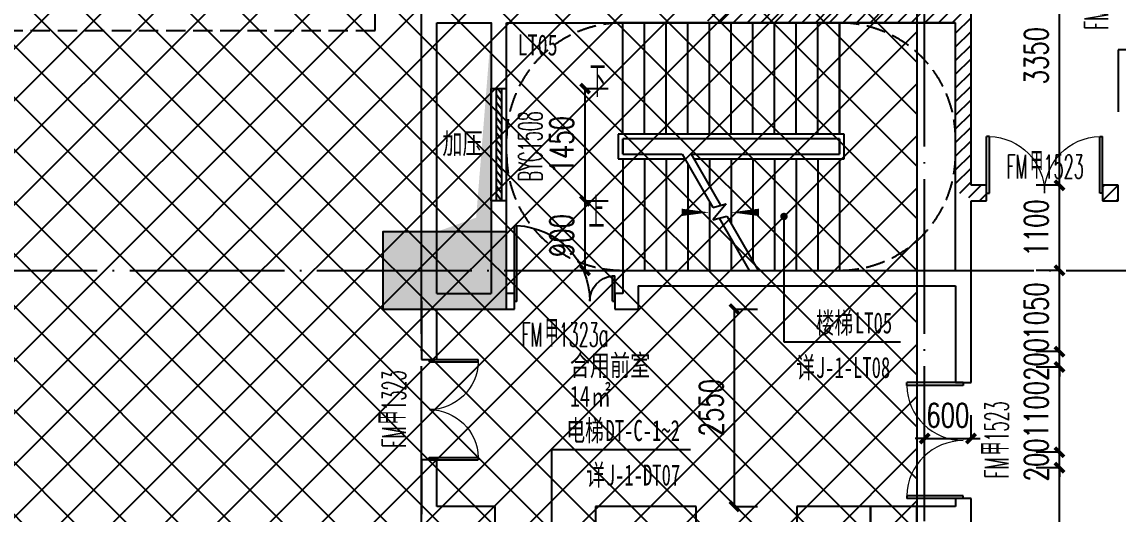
# Model space of a CAD drawing. Header units: millimetres. Extents: x 12325263 to 13848842, y -1463133 to 573208.
# Drawn here: x 12553135 to 12567297, y -870837 to -864475 of the extents above; entities that cross this region are included whole.
import ezdxf
from ezdxf.xclip import XClip

# ---------------------------------------------------------------- set-up
doc = ezdxf.new("R2010")
doc.units = ezdxf.units.MM
doc.header["$LTSCALE"] = 1000
doc.header["$XCLIPFRAME"] = 0
for name, pattern in [('DASH', [0.35, 0.25, -0.1]), ('DASHED', [19.05, 12.7, -6.35]), ('DOTE', [2.42, 2, -0.2, 0.02, -0.2])]:
    doc.linetypes.add(name, pattern=pattern)
for name, color, linetype in [('A-ANNO-DIMS', 83, 'Continuous'), ('A-ANNO-IDEN', 2, 'Continuous'), ('A-ANNO-TEXT', 7, 'Continuous'), ('A-AXIS', 16, 'DOTE'), ('A-COLS', 6, 'Continuous'), ('A-WALL', 5, 'Continuous'), ('A-WALL-PATT', 8, 'Continuous'), ('A_WALL(防火墙)', 151, 'Continuous'), ('DIM_SYMB', 3, 'Continuous'), ('DOOR_FIRE', 1, 'Continuous'), ('DOOR_FIRE_TEXT', 7, 'Continuous'), ('DRWD-DOOR', 2, 'Continuous'), ('DRWD-WINDOW', 2, 'Continuous'), ('PUB_DIM', 83, 'Continuous'), ('PUB_HATCH', 8, 'Continuous'), ('PUB_TEXT', 7, 'Continuous'), ('STAIR', 2, 'Continuous'), ('WALL', 5, 'Continuous'), ('WALL-SHATCH', 8, 'Continuous'), ('WINDOW', 4, 'Continuous'), ('WINDOW_TEXT', 7, 'Continuous'), ('建筑-楼板开洞', 251, 'Continuous')]:
    doc.layers.add(name, color=color, linetype=linetype)
doc.styles.add('_TCH_DIM', font='SIMPLEX.shx', dxfattribs={"width": 0.7, "bigfont": 'GBCBIG.shx'})
doc.styles.add('_TCH_DIM_T3', font='SIMPLEX.shx', dxfattribs={"width": 0.705882, "bigfont": 'GBCBIG.shx'})
doc.styles.add('_TCH_WINDOW', font='SIMPLEX', dxfattribs={"width": 0.7, "height": 3.5, "bigfont": 'GBCBIG'})
doc.styles.add('TITXV', font='', dxfattribs={"width": 0.7})
doc.styles.add('宋体', font='', dxfattribs={"width": 0.65})
doc.styles.get('TITXV').set_extended_font_data('SimSun')
doc.styles.get('宋体').set_extended_font_data('SimSun')
doc.dimstyles.new('_TCH_ARCH&&120', dxfattribs={"dimtxt": 306, "dimasz": 120, "dimexe": 300, "dimexo": 360, "dimgap": 147, "dimtad": 1, "dimdec": 0, "dimzin": 0, "dimdsep": 46, "dimtxsty": '_TCH_DIM_T3', "dimblk": 'ARCHTICK', "dimcen": 0.09, "dimclrt": 7, "dimazin": 2, "dimtfac": 1, "dimtdec": 0, "dimtix": 1, "dimtmove": 2, "dimatfit": 3, "dimfxl": 1, "dimfxlon": 1, "dimtolj": 1, "dimtzin": 0, "dimarcsym": 0})
pattern_1 = [(45, (0, 89.76), (-88.388383, 88.388383), [])]

# ---------------------------------------------------------------- blocks, each defined once
blk = doc.blocks.new('adgshg13-A$C7F010FC0')
at = {"layer": 'WALL-SHATCH'}
h = blk.add_hatch(color=256, dxfattribs=at)
h.dxf.hatch_style = 1
h.paths.add_polyline_path([(-60384, -16881), (-763, 197), (12588, -13153), (12588, -157996), (-162965, -188820), (-171262, -180523), (-171262, -31311), (-150707, -10756), (-131860, -7981), (-99162, -7981), (-99162, -4981), (-76620, -4981), (-70108, -16881)], flags=16)
h.paths.add_polyline_path([(-60091, -16381), (-647, 647), (12988, -12988), (12988, -158332), (-163101, -189250), (-171662, -180689), (-171662, -31145), (-150778, -10261), (-131897, -7481), (-99562, -7481), (-99562, -4581), (-76366, -4581), (-69908, -16381)])
blk = doc.blocks.new('adgshg13-FJLM5500')
at = {"layer": 'DRWD-WINDOW', "color": 1, "linetype": 'DASH'}
for p, q in [((-500, 5750), (-500, 250)), ((100, 5750), (-500, 5750)), ((400, 5750), (1000, 5750)), ((1000, 5750), (1000, 250)), ((-500, 250), (100, 250)), ((1000, 250), (400, 250))]:
    blk.add_line(p, q, dxfattribs=at)
at = {"layer": 'DRWD-WINDOW', "color": 2, "linetype": 'DASH'}
for p, q in [((100, 5750), (100, 250)), ((100, 5750), (400, 5750)), ((400, 5750), (400, 250)), ((100, 250), (400, 250))]:
    blk.add_line(p, q, dxfattribs=at)
blk = doc.blocks.new('A$C4C7A72D3')
at = {"layer": 'DRWD-DOOR', "color": 2, "rotation": 99.95868079644173}
blk.add_blockref('adgshg13-FJLM5500', (162352.2, 71273.7), dxfattribs=at)
at = {"layer": 'WALL', "color": 1}
blk.add_blockref('adgshg13-A$C7F010FC0', (210433, 205503.6), dxfattribs=at)
blk = doc.blocks.new('qlzw')
at = {"layer": 'A-AXIS'}
for p, q in [((12424866.8, 979489.8), (12424866.8, 1082089.8)), ((12431366.8, 979489.8), (12431366.8, 1082089.8)), ((12411416.8, 1014189.8), (12486866.8, 1014189.8))]:
    blk.add_line(p, q, dxfattribs=at)
blk = doc.blocks.new('_FZH')
blk.add_lwpolyline([(-0.5, -0.5), (0.5, -0.5), (0.5, 0.5), (-0.5, 0.5)], close=True)
at = {"layer": 'PUB_HATCH'}
blk.add_solid([(-0.5, -0.5), (0.5, -0.5), (-0.5, 0.5), (0.5, 0.5)], dxfattribs=at)
blk = doc.blocks.new('asdfdsfds')
at = {"layer": 'A-COLS', "xscale": 1600, "yscale": 1000, "zscale": 1000}
blk.add_blockref('_FZH', (-45700, 18200), dxfattribs=at)
blk = doc.blocks.new('_ArchTick')
at = {"color": 0, "linetype": 'ByBlock', "const_width": 0.4}
blk.add_lwpolyline([(-0.5, -0.5), (0.5, 0.5)], dxfattribs=at)
blk = doc.blocks.new('*D4189')
at = {"layer": 'A-ANNO-DIMS', "color": 0, "lineweight": -2, "transparency": 16777216}
for p, q in [((12560409, -865337), (12560710, -865337)), ((12560410, -866787), (12560410, -865337)), ((12560409, -866787), (12560710, -866787))]:
    blk.add_line(p, q, dxfattribs=at)
at = {"layer": 'Defpoints', "color": 0, "transparency": 16777216}
for p in [(12559397, -865337), (12560410, -865337), (12559397, -866787)]:
    blk.add_point(p, dxfattribs=at)
at = {"layer": 'A-ANNO-DIMS', "color": 0, "lineweight": -2, "transparency": 16777216, "xscale": 120, "yscale": 120, "zscale": 120}
for p, rotation in [((12560410, -865337), 90), ((12560410, -866787), 270)]:
    blk.add_blockref('_ArchTick', p, dxfattribs=dict(at, rotation=rotation))
at = {"layer": 'A-ANNO-DIMS', "color": 7, "transparency": 16777216, "insert": (12560110, -866062), "char_height": 306, "attachment_point": 5, "rotation": 90, "style": '_TCH_DIM_T3'}
blk.add_mtext('\\A1;1450', dxfattribs=at)
blk = doc.blocks.new('*D4190')
at = {"layer": 'A-ANNO-DIMS', "color": 0, "lineweight": -2, "transparency": 16777216}
for p, q in [((12560409, -866787), (12560710, -866787)), ((12560410, -867687), (12560410, -866787)), ((12560409, -867687), (12560710, -867687))]:
    blk.add_line(p, q, dxfattribs=at)
at = {"layer": 'Defpoints', "color": 0, "transparency": 16777216}
for p in [(12559397, -866787), (12560410, -866787), (12559397, -867687)]:
    blk.add_point(p, dxfattribs=at)
at = {"layer": 'A-ANNO-DIMS', "color": 0, "lineweight": -2, "transparency": 16777216, "xscale": 120, "yscale": 120, "zscale": 120}
for p, rotation in [((12560410, -866787), 90), ((12560410, -867687), 270)]:
    blk.add_blockref('_ArchTick', p, dxfattribs=dict(at, rotation=rotation))
at = {"layer": 'A-ANNO-DIMS', "color": 7, "transparency": 16777216, "insert": (12560110, -867237), "char_height": 306, "attachment_point": 5, "rotation": 90, "style": '_TCH_DIM_T3'}
blk.add_mtext('\\A1;900', dxfattribs=at)
blk = doc.blocks.new('*D4437')
at = {"layer": 'A-ANNO-DIMS', "color": 0, "lineweight": -2, "transparency": 16777216}
for p, q in [((12562339, -868187), (12562640, -868187)), ((12562340, -870737), (12562340, -868187)), ((12562339, -870737), (12562640, -870737))]:
    blk.add_line(p, q, dxfattribs=at)
at = {"layer": 'Defpoints', "color": 0, "transparency": 16777216}
for p in [(12560997, -868187), (12562340, -868187), (12560997, -870737)]:
    blk.add_point(p, dxfattribs=at)
at = {"layer": 'A-ANNO-DIMS', "color": 0, "lineweight": -2, "transparency": 16777216, "xscale": 120, "yscale": 120, "zscale": 120}
for p, rotation in [((12562340, -868187), 90), ((12562340, -870737), 270)]:
    blk.add_blockref('_ArchTick', p, dxfattribs=dict(at, rotation=rotation))
at = {"layer": 'A-ANNO-DIMS', "color": 7, "transparency": 16777216, "insert": (12562040, -869462), "char_height": 306, "attachment_point": 5, "rotation": 90, "style": '_TCH_DIM_T3'}
blk.add_mtext('\\A1;2550', dxfattribs=at)
blk = doc.blocks.new('*D4619')
at = {"layer": 'Defpoints', "color": 0, "transparency": 16777216}
for p in [(12565397, -869860), (12564797, -870737), (12565397, -870737)]:
    blk.add_point(p, dxfattribs=at)
at = {"layer": 'PUB_DIM', "color": 0, "lineweight": -2, "transparency": 16777216}
for p, q in [((12564797, -869861), (12564797, -869560)), ((12565397, -869861), (12565397, -869560)), ((12564797, -869860), (12564677, -869860)), ((12564797, -869860), (12565397, -869860)), ((12565397, -869860), (12565517, -869860))]:
    blk.add_line(p, q, dxfattribs=at)
at = {"layer": 'PUB_DIM', "color": 0, "lineweight": -2, "transparency": 16777216, "xscale": 120, "yscale": 120, "zscale": 120}
blk.add_blockref('_ArchTick', (12564797, -869860), dxfattribs=at)
at = {"layer": 'PUB_DIM', "color": 0, "lineweight": -2, "transparency": 16777216, "xscale": 120, "yscale": 120, "zscale": 120, "rotation": 180}
blk.add_blockref('_ArchTick', (12565397, -869860), dxfattribs=at)
at = {"layer": 'PUB_DIM', "color": 7, "transparency": 16777216, "insert": (12565097, -869560), "char_height": 306, "attachment_point": 5, "style": '_TCH_DIM_T3'}
blk.add_mtext('\\A1;600', dxfattribs=at)
blk = doc.blocks.new('*D4628')
at = {"layer": 'Defpoints', "color": 0, "transparency": 16777216}
for p in [(12566540, -863237), (12567197, -863237), (12567197, -866587)]:
    blk.add_point(p, dxfattribs=at)
at = {"layer": 'PUB_DIM', "color": 0, "lineweight": -2, "transparency": 16777216}
for p, q in [((12566541, -863237), (12566240, -863237)), ((12566540, -866587), (12566540, -863237)), ((12566541, -866587), (12566240, -866587))]:
    blk.add_line(p, q, dxfattribs=at)
at = {"layer": 'PUB_DIM', "color": 0, "lineweight": -2, "transparency": 16777216, "xscale": 120, "yscale": 120, "zscale": 120}
for p, rotation in [((12566540, -863237), 90), ((12566540, -866587), 270)]:
    blk.add_blockref('_ArchTick', p, dxfattribs=dict(at, rotation=rotation))
at = {"layer": 'PUB_DIM', "color": 7, "transparency": 16777216, "insert": (12566240, -864912), "char_height": 306, "attachment_point": 5, "rotation": 90, "style": '_TCH_DIM_T3'}
blk.add_mtext('\\A1;3350', dxfattribs=at)
blk = doc.blocks.new('*D4629')
at = {"layer": 'Defpoints', "color": 0, "transparency": 16777216}
for p in [(12566540, -866587), (12567197, -866587), (12567197, -867687)]:
    blk.add_point(p, dxfattribs=at)
at = {"layer": 'PUB_DIM', "color": 0, "lineweight": -2, "transparency": 16777216}
for p, q in [((12566541, -866587), (12566240, -866587)), ((12566540, -867687), (12566540, -866587)), ((12566541, -867687), (12566240, -867687))]:
    blk.add_line(p, q, dxfattribs=at)
at = {"layer": 'PUB_DIM', "color": 0, "lineweight": -2, "transparency": 16777216, "xscale": 120, "yscale": 120, "zscale": 120}
for p, rotation in [((12566540, -866587), 90), ((12566540, -867687), 270)]:
    blk.add_blockref('_ArchTick', p, dxfattribs=dict(at, rotation=rotation))
at = {"layer": 'PUB_DIM', "color": 7, "transparency": 16777216, "insert": (12566240, -867137), "char_height": 306, "attachment_point": 5, "rotation": 90, "style": '_TCH_DIM_T3'}
blk.add_mtext('\\A1;1100', dxfattribs=at)
blk = doc.blocks.new('*D4630')
at = {"layer": 'Defpoints', "color": 0, "transparency": 16777216}
for p in [(12566540, -867687), (12567197, -867687), (12567197, -868737)]:
    blk.add_point(p, dxfattribs=at)
at = {"layer": 'PUB_DIM', "color": 0, "lineweight": -2, "transparency": 16777216}
for p, q in [((12566541, -867687), (12566240, -867687)), ((12566540, -868737), (12566540, -867687)), ((12566541, -868737), (12566240, -868737))]:
    blk.add_line(p, q, dxfattribs=at)
at = {"layer": 'PUB_DIM', "color": 0, "lineweight": -2, "transparency": 16777216, "xscale": 120, "yscale": 120, "zscale": 120}
for p, rotation in [((12566540, -867687), 90), ((12566540, -868737), 270)]:
    blk.add_blockref('_ArchTick', p, dxfattribs=dict(at, rotation=rotation))
at = {"layer": 'PUB_DIM', "color": 7, "transparency": 16777216, "insert": (12566240, -868212), "char_height": 306, "attachment_point": 5, "rotation": 90, "style": '_TCH_DIM_T3'}
blk.add_mtext('\\A1;1050', dxfattribs=at)
blk = doc.blocks.new('*D4631')
at = {"layer": 'Defpoints', "color": 0, "transparency": 16777216}
for p in [(12566540, -868737), (12567197, -868737), (12567197, -868937)]:
    blk.add_point(p, dxfattribs=at)
at = {"layer": 'PUB_DIM', "color": 0, "lineweight": -2, "transparency": 16777216}
for p, q in [((12566540, -868737), (12566540, -868617)), ((12566541, -868737), (12566240, -868737)), ((12566540, -868937), (12566540, -868737)), ((12566541, -868937), (12566240, -868937)), ((12566540, -868937), (12566540, -869057))]:
    blk.add_line(p, q, dxfattribs=at)
at = {"layer": 'PUB_DIM', "color": 0, "lineweight": -2, "transparency": 16777216, "xscale": 120, "yscale": 120, "zscale": 120}
for p, rotation in [((12566540, -868737), 270), ((12566540, -868937), 90)]:
    blk.add_blockref('_ArchTick', p, dxfattribs=dict(at, rotation=rotation))
at = {"layer": 'PUB_DIM', "color": 7, "transparency": 16777216, "insert": (12566240, -868837), "char_height": 306, "attachment_point": 5, "rotation": 90, "style": '_TCH_DIM_T3'}
blk.add_mtext('\\A1;200', dxfattribs=at)
blk = doc.blocks.new('*D4632')
at = {"layer": 'Defpoints', "color": 0, "transparency": 16777216}
for p in [(12566540, -868937), (12567197, -868937), (12567197, -870037)]:
    blk.add_point(p, dxfattribs=at)
at = {"layer": 'PUB_DIM', "color": 0, "lineweight": -2, "transparency": 16777216}
for p, q in [((12566541, -868937), (12566240, -868937)), ((12566540, -870037), (12566540, -868937)), ((12566541, -870037), (12566240, -870037))]:
    blk.add_line(p, q, dxfattribs=at)
at = {"layer": 'PUB_DIM', "color": 0, "lineweight": -2, "transparency": 16777216, "xscale": 120, "yscale": 120, "zscale": 120}
for p, rotation in [((12566540, -868937), 90), ((12566540, -870037), 270)]:
    blk.add_blockref('_ArchTick', p, dxfattribs=dict(at, rotation=rotation))
at = {"layer": 'PUB_DIM', "color": 7, "transparency": 16777216, "insert": (12566240, -869487), "char_height": 306, "attachment_point": 5, "rotation": 90, "style": '_TCH_DIM_T3'}
blk.add_mtext('\\A1;1100', dxfattribs=at)
blk = doc.blocks.new('*D4633')
at = {"layer": 'Defpoints', "color": 0, "transparency": 16777216}
for p in [(12566540, -870037), (12567197, -870037), (12567197, -870237)]:
    blk.add_point(p, dxfattribs=at)
at = {"layer": 'PUB_DIM', "color": 0, "lineweight": -2, "transparency": 16777216}
for p, q in [((12566540, -870037), (12566540, -869917)), ((12566541, -870037), (12566240, -870037)), ((12566540, -870237), (12566540, -870037)), ((12566541, -870237), (12566240, -870237)), ((12566540, -870237), (12566540, -870357))]:
    blk.add_line(p, q, dxfattribs=at)
at = {"layer": 'PUB_DIM', "color": 0, "lineweight": -2, "transparency": 16777216, "xscale": 120, "yscale": 120, "zscale": 120}
for p, rotation in [((12566540, -870037), 270), ((12566540, -870237), 90)]:
    blk.add_blockref('_ArchTick', p, dxfattribs=dict(at, rotation=rotation))
at = {"layer": 'PUB_DIM', "color": 7, "transparency": 16777216, "insert": (12566240, -870137), "char_height": 306, "attachment_point": 5, "rotation": 90, "style": '_TCH_DIM_T3'}
blk.add_mtext('\\A1;200', dxfattribs=at)
blk = doc.blocks.new('*D4634')
at = {"layer": 'Defpoints', "color": 0, "transparency": 16777216}
for p in [(12566540, -870237), (12567197, -870237), (12567197, -874287)]:
    blk.add_point(p, dxfattribs=at)
at = {"layer": 'PUB_DIM', "color": 0, "lineweight": -2, "transparency": 16777216}
for p, q in [((12566541, -870237), (12566240, -870237)), ((12566540, -874287), (12566540, -870237)), ((12566541, -874287), (12566240, -874287))]:
    blk.add_line(p, q, dxfattribs=at)
at = {"layer": 'PUB_DIM', "color": 0, "lineweight": -2, "transparency": 16777216, "xscale": 120, "yscale": 120, "zscale": 120}
for p, rotation in [((12566540, -870237), 90), ((12566540, -874287), 270)]:
    blk.add_blockref('_ArchTick', p, dxfattribs=dict(at, rotation=rotation))
at = {"layer": 'PUB_DIM', "color": 7, "transparency": 16777216, "insert": (12566240, -872262), "char_height": 306, "attachment_point": 5, "rotation": 90, "style": '_TCH_DIM_T3'}
blk.add_mtext('\\A1;4050', dxfattribs=at)
blk = doc.blocks.new('$DorLib2D$00000002')
for p, q in [((-0.5, 0), (-0.5, 0.4875)), ((-0.475, 0.4875), (-0.5, 0.4875)), ((-0.475, 0), (-0.475, 0.4875)), ((0.475, 0), (0.475, 0.4875)), ((0.475, 0.4875), (0.5, 0.4875)), ((0.5, 0), (0.5, 0.4875)), ((-0.5, 0), (-0.475, 0)), ((0.5, 0), (0.475, 0))]:
    blk.add_line(p, q)
at = {"lineweight": 13}
for centre, start, end in [((-0.4875, 0), 0, 88.53072), ((0.4875, 0), 91.46928, 180)]:
    blk.add_arc(centre, 0.4875, start, end, dxfattribs=at)
blk = doc.blocks.new('$DorLib2D$00000225')
at = {"color": 0}
for p, q in [((0.475, -0.001), (0.475, 0.752)), ((0.475, 0.752), (0.5, 0.752)), ((0.5, -0.001), (0.5, 0.752)), ((-0.5, 0), (-0.5, 0.252)), ((-0.475, 0.252), (-0.5, 0.252)), ((-0.475, 0), (-0.475, 0.252)), ((-0.475, 0), (-0.5, 0)), ((0.475, -0.001), (0.5, -0.001))]:
    blk.add_line(p, q, dxfattribs=at)
for centre, radius, start, end in [((0.505, -0.002), 0.755, 92.2493, 179.7238), ((-0.501, 0.003), 0.251, 359.7899, 84.0974)]:
    blk.add_arc(centre, radius, start, end, dxfattribs=at)
blk = doc.blocks.new('$WINLIB2D$00000039')
at = {"color": 0}
for points in [[(-0.5, 0.5), (-0.5, -0.5)], [(0.5, 0.5), (-0.5, 0.5)], [(0.5, -0.5), (0.5, 0.5)], [(-0.5, 0.1667), (0.5, 0.1667)], [(-0.3839, -0.1667), (-0.448, 0.1667)], [(-0.3159, -0.1667), (-0.38, 0.1667)], [(-0.2479, -0.1667), (-0.312, 0.1667)], [(-0.1799, -0.1667), (-0.244, 0.1667)], [(-0.1119, -0.1667), (-0.176, 0.1667)], [(-0.0439, -0.1667), (-0.108, 0.1667)], [(0.0241, -0.1667), (-0.04, 0.1667)], [(0.0921, -0.1667), (0.028, 0.1667)], [(0.16, -0.1667), (0.0959, 0.1667)], [(0.228, -0.1667), (0.1639, 0.1667)], [(0.296, -0.1667), (0.2319, 0.1667)], [(0.364, -0.1667), (0.2999, 0.1667)], [(0.432, -0.1667), (0.3679, 0.1667)], [(0.5, -0.1667), (0.4359, 0.1667)], [(-0.4519, -0.1667), (-0.5, 0.0836)], [(-0.5, -0.1667), (0.5, -0.1667)], [(0.5, -0.5), (-0.5, -0.5)]]:
    blk.add_lwpolyline(points, dxfattribs=at)

msp = doc.modelspace()

# ---------------------------------------------------------------- block references
ref = msp.add_blockref('A$C4C7A72D3', (12385714.9, -906209.5), dxfattribs=dict(rotation=350.041249254255))
XClip(ref).set_block_clipping_path([(223442.8584877662, 85923.1187333744), (220542.7961432356, 85923.1422391906), (220542.8579492103, 89292.823275506), (211526.9150355905, 89292.8101311298), (210631.4331447985, 94392.8080583527), (206113.3685902953, 94392.8025418455), (206001.4315187763, 95030.3127344656), (204376.2826588508, 94744.9613686837), (203364.4570056833, 100506.9030052917), (197947.3947122637, 99555.7482674252), (192482.3428474721, 130679.4765393781), (190118.7804593667, 130264.4504016289), (191623.4071957469, 121695.6427078634), (177046.6486519482, 119136.2011700841), (175707.6223907359, 126760.8483765714), (173902.988371335, 128026.4039125028), (169528.3854461554, 127258.2903269802), (169070.0967394859, 129868.3614864857), (163308.2517458182, 128856.6693391807), (163766.52659606, 126246.6171700556), (159679.1795131005, 125528.9180921423), (170669.6888374612, 62935.797914044), (167222.1989369914, 62330.4650948944), (167939.7759490944, 58243.6808593175), (171386.9528796654, 58848.2912487988), (172857.0656793863, 50477.0032648193), (165962.5026008021, 49266.4230898353), (168037.7813034765, 37447.1796448426), (140649.9584970828, 32638.2390106404), (115387.9799239188, 28202.5781787895), (95598.7254695911, 140907.4332163476), (226939.476109907, 163968.8668500402), (240128.6952811591, 88852.8973128139)])

# ---------------------------------------------------------------- next in the draw order: hatches: boundary and pattern name
at = {"layer": 'A-WALL-PATT'}
h = msp.add_hatch(dxfattribs=at)
h.set_pattern_fill('ANSI37', color=252, scale=300)
h.set_pattern_definition([(45, (0, 0), (-336.759605, 336.759605), []), (135, (0, 0), (-336.759605, -336.759605), [])])
h.paths.add_polyline_path([(12620650.4, -860223), (12617794, -859722), (12618376.9, -856402.6), (12609496.8, -854843.4), (12609496.8, -849665.4), (12605046.8, -848884), (12605046.8, -848236.8), (12604796.8, -848236.8), (12604796.8, -848236.8), (12603396.8, -848236.8), (12603396.8, -842386.7), (12597896.8, -842386.8), (12597896.8, -819486.8), (12597896.6, -810786.8), (12595496.8, -810786.8), (12595496.9, -819486.7), (12580697.2, -819486.7), (12580696.9, -811745.4), (12579138.3, -810186.8), (12574696.8, -810186.7), (12574696.8, -807536.8), (12568846.8, -807536.8), (12568846.8, -810186.8), (12564696.9, -810186.8), (12564696.8, -873736.8), (12561196.8, -873736.8), (12561196.8, -877886.8), (12564696.8, -877886.8), (12564696.8, -886386.8), (12557696.8, -886386.8), (12557696.8, -898386.9), (12504241.6, -898386.9), (12504241.6, -783958), (12634041.3, -783958), (12627930.1, -818762.8)])
h = msp.add_hatch(dxfattribs=at)
h.set_pattern_fill('普通砖', color=256, scale=50, style=0)
h.set_pattern_definition(pattern_1)
h.paths.add_polyline_path([(12561996.8, -864353.5), (12561996.8, -864486.8), (12564796.8, -864486.8), (12564796.8, -864353.5), (12564696.8, -864286.8), (12562096.8, -864286.8)])
h = msp.add_hatch(dxfattribs=at)
h.set_pattern_fill('普通砖', color=256, scale=50, style=0)
h.set_pattern_definition(pattern_1)
h.paths.add_polyline_path([(12564796.8, -864353.5), (12564796.8, -864486.8), (12565196.8, -864486.8), (12565396.8, -864286.8), (12564896.8, -864286.8)])
h = msp.add_hatch(dxfattribs=at)
h.set_pattern_fill('普通砖', color=256, scale=50, style=0)
h.set_pattern_definition(pattern_1)
h.paths.add_polyline_path([(12565330.1, -866686.8), (12565396.8, -866586.8), (12565396.8, -864286.8), (12565196.8, -864486.8), (12565196.8, -866686.8)])
h = msp.add_hatch(dxfattribs=at)
h.set_pattern_fill('普通砖', color=256, scale=50, style=0)
h.set_pattern_definition(pattern_1)
h.paths.add_polyline_path([(12565396.8, -866786.8), (12565596.8, -866786.8), (12565596.8, -866586.8), (12565396.8, -866586.8), (12565330.1, -866686.8)])
h = msp.add_hatch(dxfattribs=at)
h.set_pattern_fill('普通砖', color=256, scale=50, style=0)
h.set_pattern_definition(pattern_1)
h.paths.add_polyline_path([(12567296.8, -866586.8), (12567096.8, -866586.8), (12567096.8, -866786.8), (12567296.8, -866786.8)])
at = {"layer": '建筑-楼板开洞'}
h = msp.add_hatch(color=256, dxfattribs=at)
h.dxf.hatch_style = 1
h.paths.add_polyline_path([(12559196.8, -864586.8), (12559196.8, -867186.8), (12558496.8, -867186.8), (12559003.1, -867005.3)])

# ---------------------------------------------------------------- next in the draw order: linework, layer by layer
at = {"layer": 'A-ANNO-IDEN'}
for p, q in [((12562980, -866990), (12562980, -868610)), ((12562980, -868610), (12564487, -868610)), ((12559980, -871186.8), (12559980, -870000)), ((12559980, -870000), (12561773.2, -870000))]:
    msp.add_line(p, q, dxfattribs=at)
at = {"layer": 'A-ANNO-IDEN', "const_width": 48}
msp.add_lwpolyline([(12562980, -866966, 1), (12562980, -867014, 1)], format="xyb", close=True, dxfattribs=at)
at = {"layer": 'A-WALL'}
for p, q in [((12558296.8, -868086.8), (12558296.8, -864286.8)), ((12558496.8, -867986.8), (12558496.8, -864486.8)), ((12558496.8, -864486.8), (12559196.8, -864486.8)), ((12559196.8, -864486.8), (12559196.8, -865336.8)), ((12559396.8, -865336.8), (12559396.8, -864486.8)), ((12559396.8, -864486.8), (12561996.8, -864486.8)), ((12567496.8, -864836.8), (12567296.8, -864836.8)), ((12567296.8, -864836.8), (12567296.8, -865636.8)), ((12559196.8, -865336.8), (12559396.8, -865336.8)), ((12565196.8, -867686.8), (12565196.8, -866686.8)), ((12559396.8, -866786.8), (12559196.8, -866786.8)), ((12559196.8, -866786.8), (12559196.8, -867986.8)), ((12559396.8, -867986.8), (12559396.8, -866786.8)), ((12565396.8, -867786.8), (12565396.8, -866786.8)), ((12560896.8, -867686.8), (12560896.8, -867986.8)), ((12560896.8, -867686.8), (12565196.8, -867686.8)), ((12565396.8, -869136.8), (12565396.8, -867786.8)), ((12558496.8, -867986.8), (12559196.8, -867986.8)), ((12559496.8, -867986.8), (12559396.8, -867986.8)), ((12559496.8, -868186.8), (12559496.8, -867986.8)), ((12560896.8, -867986.8), (12560796.8, -867986.8)), ((12560796.8, -867986.8), (12560796.8, -868186.8)), ((12561096.8, -867886.8), (12561096.8, -868186.8)), ((12561096.8, -867886.8), (12565196.8, -867886.8)), ((12565196.8, -867886.8), (12565196.8, -869136.8)), ((12558296.8, -868086.8), (12558296.8, -868836.8)), ((12558496.8, -868836.8), (12558496.8, -868186.8)), ((12558496.8, -868186.8), (12559296.8, -868186.8)), ((12559296.8, -868186.8), (12559496.8, -868186.8)), ((12560796.8, -868186.8), (12561096.8, -868186.8)), ((12558296.8, -868836.8), (12558496.8, -868836.8)), ((12565196.8, -869136.8), (12565396.8, -869136.8)), ((12558496.8, -870136.8), (12558296.8, -870136.8)), ((12558296.8, -870136.8), (12558296.8, -870836.8)), ((12558496.8, -870736.8), (12558496.8, -870136.8)), ((12565396.8, -870636.8), (12565196.8, -870636.8)), ((12565196.8, -870636.8), (12565196.8, -870736.8)), ((12565396.8, -870936.8), (12565396.8, -870636.8)), ((12559246.8, -870736.8), (12558496.8, -870736.8)), ((12559246.8, -870936.8), (12559246.8, -870736.8)), ((12561846.8, -870736.8), (12560546.8, -870736.8)), ((12560546.8, -870736.8), (12560546.8, -870936.8)), ((12561846.8, -870936.8), (12561846.8, -870736.8)), ((12563996.8, -870736.8), (12563146.8, -870736.8)), ((12563146.8, -870736.8), (12563146.8, -870936.8)), ((12564096.8, -870736.8), (12563996.8, -870736.8)), ((12564096.8, -870936.8), (12564096.8, -870736.8)), ((12564796.8, -870736.8), (12564696.8, -870736.8)), ((12564696.8, -870736.8), (12564696.8, -870936.8)), ((12565196.8, -870736.8), (12564796.8, -870736.8)), ((12558296.8, -873736.8), (12558296.8, -870836.8))]:
    msp.add_line(p, q, dxfattribs=at)
at = {"layer": 'A_WALL(防火墙)'}
for p, q in [((12565396.8, -866586.8), (12565396.8, -864286.8)), ((12561996.8, -864486.8), (12564796.8, -864486.8)), ((12564796.8, -864486.8), (12565196.8, -864486.8)), ((12565196.8, -866686.8), (12565196.8, -864486.8)), ((12565596.8, -866586.8), (12565396.8, -866586.8)), ((12565596.8, -866786.8), (12565596.8, -866586.8)), ((12567296.8, -866586.8), (12567096.8, -866586.8)), ((12567096.8, -866586.8), (12567096.8, -866786.8)), ((12567296.8, -866786.8), (12567296.8, -866586.8)), ((12565396.8, -866786.8), (12565596.8, -866786.8)), ((12567096.8, -866786.8), (12567296.8, -866786.8))]:
    msp.add_line(p, q, dxfattribs=at)
at = {"layer": 'DIM_SYMB', "elevation": 0}
for points in [[(12560756.8, -865236.8, 0, 0, 0), (12564446.8, -865236.8, 0, 0, 0), (12564446.8, -866936.8, 0, 0, 0), (12562296.8, -866936.8, 0, 96, 0), (12562656.8, -866936.8, 0, 0, 0)], [(12560756.8, -866936.8, 0, 0, 0), (12562016.8, -866936.8, 0, 96, 0), (12561656.8, -866936.8, 0, 0, 0)]]:
    msp.add_lwpolyline(points, format="xyseb", dxfattribs=at)
at = {"layer": 'PUB_HATCH', "color": 6, "elevation": 0}
msp.add_lwpolyline([(12603396.8, -842386.7), (12597896.8, -842386.8), (12597896.8, -819486.8), (12597896.6, -810786.8), (12595496.8, -810786.8), (12595496.9, -819486.7), (12580697.2, -819486.7), (12580696.9, -811745.4), (12579138.3, -810186.8), (12574696.8, -810186.7), (12574696.8, -807536.8), (12568846.8, -807536.8), (12568846.8, -810186.8), (12564696.9, -810186.8), (12564696.8, -873736.8), (12561196.8, -873736.8), (12561196.8, -877886.8), (12564696.8, -877886.8), (12564696.8, -886386.8), (12557696.8, -886386.8), (12557696.8, -898386.9), (12504241.6, -898386.9)], dxfattribs=at)
at = {"layer": 'STAIR'}
for p, q in [((12563696.8, -864486.8), (12560896.8, -864486.8)), ((12560896.8, -865926.8), (12560896.8, -864486.8)), ((12561176.8, -865926.8), (12561176.8, -864486.8)), ((12561456.8, -865926.8), (12561456.8, -864486.8)), ((12561736.8, -865926.8), (12561736.8, -864486.8)), ((12562016.8, -865926.8), (12562016.8, -864486.8)), ((12562296.8, -865926.8), (12562296.8, -864486.8)), ((12562576.8, -865926.8), (12562576.8, -864486.8)), ((12562856.8, -865926.8), (12562856.8, -864486.8)), ((12563136.8, -865926.8), (12563136.8, -864486.8)), ((12563416.8, -865926.8), (12563416.8, -864486.8)), ((12563696.8, -865926.8), (12563696.8, -864486.8)), ((12565196.8, -864486.8), (12563696.8, -864486.8)), ((12563696.8, -864486.8), (12563696.8, -865926.8)), ((12565196.8, -867686.8), (12565196.8, -864486.8)), ((12560836.8, -865926.8), (12560836.8, -866246.8)), ((12563756.8, -865926.8), (12560836.8, -865926.8)), ((12563696.8, -865986.8), (12560896.8, -865986.8)), ((12560896.8, -865986.8), (12560896.8, -866186.8)), ((12563696.8, -865986.8), (12560896.8, -865986.8)), ((12560896.8, -866186.8), (12560896.8, -865986.8)), ((12563696.8, -866186.8), (12563696.8, -865986.8)), ((12563696.8, -865986.8), (12563696.8, -866186.8)), ((12563756.8, -866246.8), (12563756.8, -865926.8)), ((12560836.8, -866246.8), (12561700.7, -866246.8)), ((12560896.8, -866186.8), (12561666.1, -866186.8)), ((12560896.8, -866186.8), (12561666.1, -866186.8)), ((12560896.8, -866246.8), (12560896.8, -867686.8)), ((12561176.8, -866246.8), (12561176.8, -867686.8)), ((12561456.8, -866246.8), (12561456.8, -867686.8)), ((12561666.1, -866186.8), (12562061.9, -866872.4)), ((12561781.5, -866186.8), (12563696.8, -866186.8)), ((12561781.5, -866186.8), (12562161.9, -866845.6)), ((12561781.5, -866186.8), (12563696.8, -866186.8)), ((12561816.2, -866246.8), (12563756.8, -866246.8)), ((12562016.8, -866246.8), (12562016.8, -866594.3)), ((12562296.8, -866246.8), (12562296.8, -867079.3)), ((12562576.8, -866246.8), (12562576.8, -867564.3)), ((12562856.8, -866246.8), (12562856.8, -867686.8)), ((12563136.8, -866246.8), (12563136.8, -867686.8)), ((12563416.8, -866246.8), (12563416.8, -867686.8)), ((12563696.8, -866246.8), (12563696.8, -867686.8)), ((12563696.8, -866246.8), (12563696.8, -867686.8)), ((12561736.8, -866309.4), (12561736.8, -867686.8)), ((12562016.8, -866794.3), (12562016.8, -867686.8)), ((12562234.2, -866826.2), (12562061.3, -867032.3)), ((12562061.9, -866872.4), (12562234.2, -866826.2)), ((12562061.3, -867032.3), (12562241.7, -866984)), ((12562141.7, -867010.7), (12562532.1, -867686.8)), ((12562241.7, -866984), (12562647.6, -867686.8)), ((12562296.8, -867279.3), (12562296.8, -867686.8)), ((12560896.8, -867686.8), (12562532.1, -867686.8)), ((12562647.6, -867686.8), (12563696.8, -867686.8)), ((12563696.8, -867686.8), (12565196.8, -867686.8))]:
    msp.add_line(p, q, dxfattribs=at)
at = {"layer": 'STAIR', "linetype": 'DASH'}
for points in [[(12560896.8, -867686.8, -0.4142136), (12559396.8, -866186.8), (12559396.8, -865986.8, -0.4142136), (12560896.8, -864486.8)], [(12563696.8, -867686.8, 0.4142136), (12565196.8, -866186.8), (12565196.8, -865986.8, 0.4142136), (12563696.8, -864486.8)]]:
    msp.add_lwpolyline(points, format="xyb", dxfattribs=at)
at = {"layer": 'WINDOW', "linetype": 'DASH'}
for p, q in [((12564096.8, -870736.8), (12564096.8, -870936.8)), ((12564696.8, -870936.8), (12564696.8, -870736.8))]:
    msp.add_line(p, q, dxfattribs=at)
at = {"layer": 'WINDOW', "linetype": 'DASHED'}
msp.add_line((12564696.8, -870736.8, 800), (12564096.8, -870736.8, 800), dxfattribs=at)
at = {"layer": '建筑-楼板开洞'}
msp.add_lwpolyline([(12558496.8, -864486.8), (12559196.8, -864486.8), (12559196.8, -867186.8), (12558496.8, -867186.8)], close=True, dxfattribs=at)

# ---------------------------------------------------------------- next in the draw order: block references
at = {"color": 2}
msp.add_blockref('qlzw', (133430, -1881876.5), dxfattribs=at)
msp.add_blockref('asdfdsfds', (12604296.8, -885886.8))
at = {"layer": 'DOOR_FIRE', "zscale": 200}
for name, p, xscale, yscale, rotation in [('$DorLib2D$00000002', (12566346.8, -866686.8), -1500, 1500, 3.335045821618285e-12), ('$DorLib2D$00000225', (12560146.8, -868086.8), -1300, 1300, 3.923592124322286e-12), ('$DorLib2D$00000002', (12558396.8, -869486.8), 1300, -1300, 89.99999999875816), ('$DorLib2D$00000002', (12565296.8, -869886.8), 1500, 1500, 89.99999999979006)]:
    msp.add_blockref(name, p, dxfattribs=dict(at, xscale=xscale, yscale=yscale, rotation=rotation))
at = {"layer": 'WINDOW'}
ref = msp.add_blockref('$WINLIB2D$00000039', (12559296.8, -866061.8), dxfattribs=dict(at, xscale=1450, yscale=-200, zscale=200, rotation=270))
ref.add_attrib('A', 'BYC1508', (12559855.7, -866537), dxfattribs={"layer": 'WINDOW_TEXT', "height": 306, "rotation": 90, "style": '_TCH_DIM', "width": 0.494118})

# ---------------------------------------------------------------- next in the draw order: texts
at = {"layer": 'A-ANNO-TEXT'}
for s, style, width, p in [('LT05', 'TITXV', 0.7, (12559538.1, -864909)), ('加压', 'TITXV', 0.7, (12558566.8, -866182.8)), ('楼梯', '宋体', 0.65, (12563391.7, -868502)), ('LT05', '宋体', 0.65, (12563897.2, -868502)), ('合用前室', 'TITXV', 0.7, (12560214.1, -869050)), ('详', '宋体', 0.65, (12563138.9, -869078)), ('J-1-LT08', '宋体', 0.65, (12563391.7, -869078)), ('㎡', 'TITXV', 0.7, (12560486.3, -869450)), ('14', 'TITXV', 0.7, (12560214.1, -869450)), ('电梯', '宋体', 0.65, (12560169.4, -869892)), ('DT-C-1~2', '宋体', 0.65, (12560674.9, -869892)), ('详', '宋体', 0.65, (12560425.1, -870468)), ('J-1-DT07', '宋体', 0.65, (12560677.8, -870468))]:
    msp.add_text(s, height=271.9, dxfattribs=dict(at, style=style, width=width)).set_placement(p)
at = {"layer": 'DOOR_FIRE_TEXT', "style": '_TCH_WINDOW'}
for s, height, width, p in [('FM', 306, 0.494118, (12567170.9, -864578.5)), ('1323', 306, 0.494118, (12558094.5, -869499.1)), ('1523', 306, 0.494118, (12565882.7, -869899.1)), ('甲', 347.2, 0.7, (12558094.5, -869676.1)), ('FM', 306, 0.494118, (12558094.5, -869978.5)), ('甲', 347.2, 0.7, (12565882.7, -870076.1)), ('FM', 306, 0.494118, (12565882.7, -870378.5))]:
    msp.add_text(s, height=height, rotation=90, dxfattribs=dict(at, width=width)).set_placement(p)
for s, height, width, p in [('甲', 347.2, 0.7, (12566157.5, -866500)), ('FM', 306, 0.494118, (12565855.1, -866500)), ('1523', 306, 0.494118, (12566334.5, -866500)), ('FM', 306, 0.494118, (12559590.4, -868672.7)), ('甲', 347.2, 0.7, (12559892.8, -868672.7)), ('1323a', 306, 0.494118, (12560069.7, -868672.7))]:
    msp.add_text(s, height=height, dxfattribs=dict(at, width=width)).set_placement(p)
at = {"layer": 'PUB_TEXT', "style": '_TCH_DIM', "width": 0.7}
for s, p in [('下', (12560471.3, -865446.8)), ('上', (12560455.7, -867146.8))]:
    msp.add_text(s, height=405.1, dxfattribs=at).set_placement(p)

# ---------------------------------------------------------------- next in the draw order: dimensions: what is measured, and where the dimension line sits
at = {"layer": 'A-ANNO-DIMS'}
for p1, p2, distance, picture, middle in [((12559396.8, -866786.8), (12559396.8, -865336.8), -1013.2, '*D4189', (12560110, -866061.8)), ((12559396.8, -867686.8), (12559396.8, -866786.8), -1013.2, '*D4190', (12560110, -867236.8)), ((12560996.8, -870736.8), (12560996.8, -868186.8), -1343.2, '*D4437', (12562040, -869461.8))]:
    dim = msp.add_aligned_dim(p1=p1, p2=p2, distance=distance, dimstyle='_TCH_ARCH&&120', dxfattribs=at)
    dim.commit()
    dim.dimension.update_dxf_attribs({"geometry": picture, "text_midpoint": middle})
at = {"layer": 'PUB_DIM'}
for p1, p2, distance, picture, middle in [((12567196.8, -866586.8), (12567196.8, -863236.8), 656.8, '*D4628', (12566240, -864911.8)), ((12567196.8, -867686.8), (12567196.8, -866586.8), 656.8, '*D4629', (12566240, -867136.8)), ((12567196.8, -868736.8), (12567196.8, -867686.8), 656.8, '*D4630', (12566240, -868211.8)), ((12567196.8, -868936.8), (12567196.8, -868736.8), 656.8, '*D4631', (12566240, -868836.8)), ((12567196.8, -870036.8), (12567196.8, -868936.8), 656.8, '*D4632', (12566240, -869486.8)), ((12564796.8, -870736.8), (12565396.8, -870736.8), 876.8, '*D4619', (12565096.8, -869560)), ((12567196.8, -870236.8), (12567196.8, -870036.8), 656.8, '*D4633', (12566240, -870136.8)), ((12567196.8, -874286.8), (12567196.8, -870236.8), 656.8, '*D4634', (12566240, -872261.8))]:
    dim = msp.add_aligned_dim(p1=p1, p2=p2, distance=distance, dimstyle='_TCH_ARCH&&120', dxfattribs=at)
    dim.commit()
    dim.dimension.update_dxf_attribs({"geometry": picture, "text_midpoint": middle})

doc.saveas('drawing.dxf')
